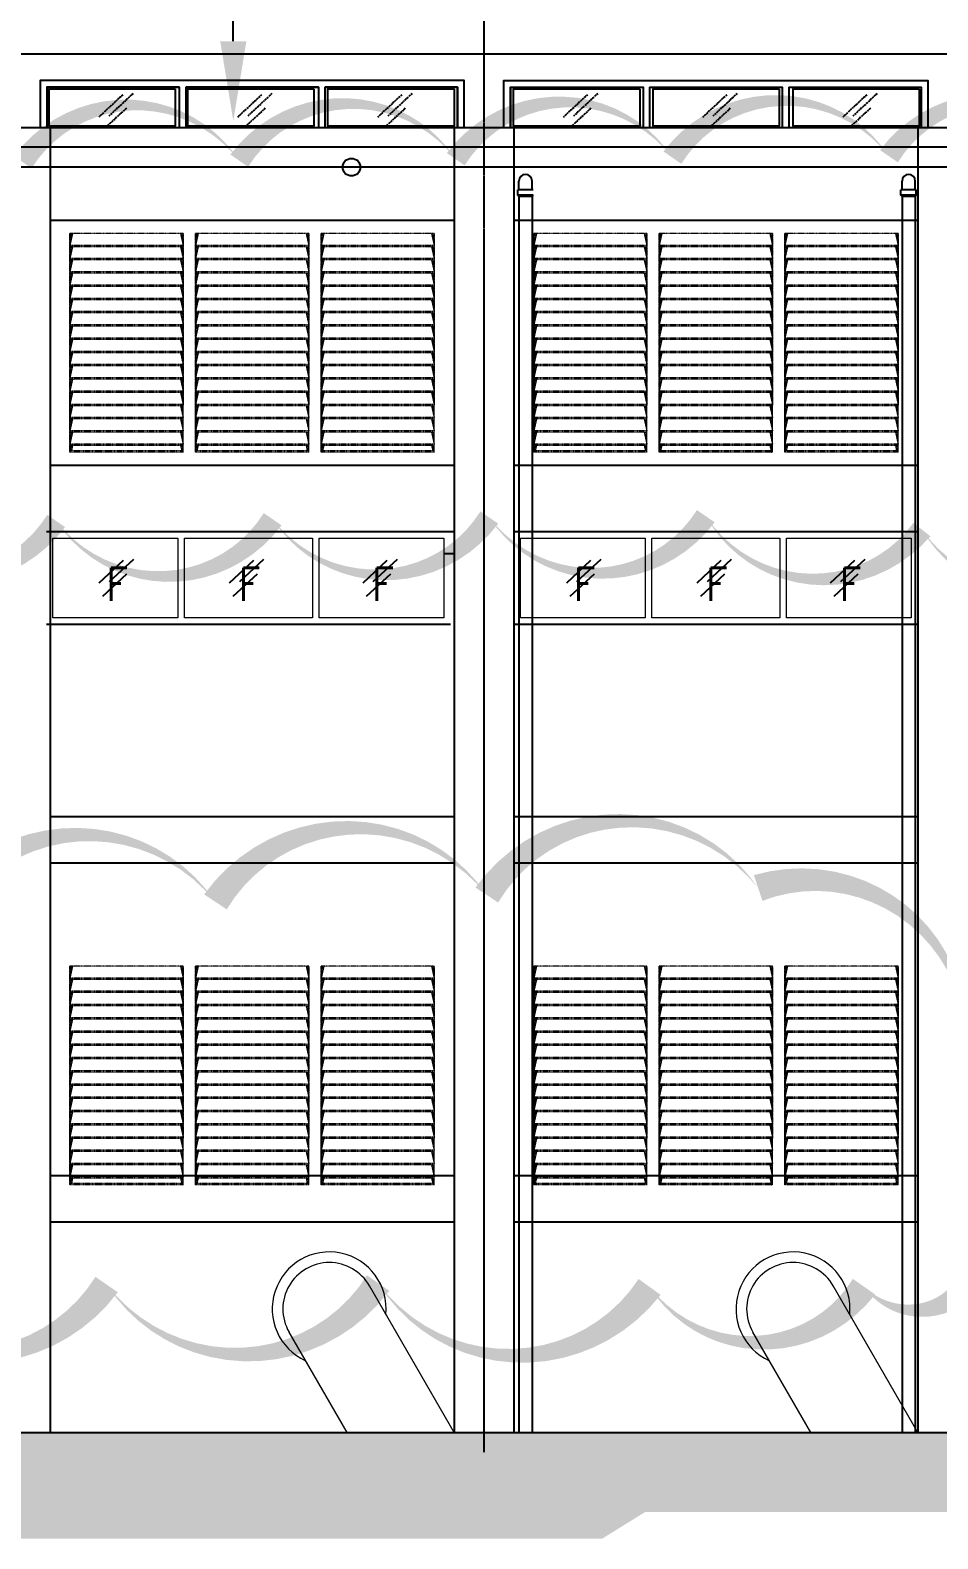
# Model space of a CAD drawing. Header units: inches. Extents: x 102027 to 175311, y -32523 to 10797.
# Drawn here: x 160019 to 166869, y -7197 to 4189 of the extents above; entities that cross this region are included whole.
import ezdxf
from ezdxf import colors
from ezdxf.entities.mleader import LeaderData, LeaderLine
from ezdxf.math import Vec2, Vec3

# ---------------------------------------------------------------- set-up
doc = ezdxf.new("R2010")
doc.units = ezdxf.units.IN
doc.header["$MEASUREMENT"] = 0
for name, pattern in [('CENTER', [2, 1.25, -0.25, 0.25, -0.25]), ('HIDDEN', [0.375, 0.25, -0.125]), ('HIDDEN2', [0.1875, 0.125, -0.0625])]:
    doc.linetypes.add(name, pattern=pattern)
for name, color, linetype in [('1', 1, 'CENTER'), ('M-CLOUD', 2, 'Continuous'), ('M-HVAC-PIPE-NEW', 6, 'HIDDEN2'), ('M-X-BKGD', 8, 'Continuous')]:
    doc.layers.add(name, color=color, linetype=linetype)
doc.layers.add('grid nos', color=253, linetype='Continuous', lineweight=0)
doc.styles.add('RomanS', font='romans.shx', dxfattribs={"width": 0.8})
doc.styles.add('SIMPLEX', font='simplex.shx')

# ---------------------------------------------------------------- blocks, each defined once
blk = doc.blocks.new('VIL LOUVER 1')
at = {"layer": '1', "color": 170, "lineweight": 0}
for p, q in [((109432, 13061), (110287, 13061)), ((109432, 11761), (109432, 13061)), ((109432, 13061), (109432, 11761)), ((110267, 13061), (110287, 13061)), ((110267, 13061), (110287, 13061)), ((110287, 11411), (110287, 13061)), ((110287, 13061), (110287, 11411)), ((110380, 13061), (111235, 13061)), ((110380, 11761), (110380, 13061)), ((110380, 13061), (110380, 11761)), ((111215, 13061), (111235, 13061)), ((111215, 13061), (111235, 13061)), ((111235, 11411), (111235, 13061)), ((111235, 13061), (111235, 11411)), ((111327, 13061), (112182, 13061)), ((111327, 11761), (111327, 13061)), ((111327, 13061), (111327, 11761)), ((112162, 13061), (112182, 13061)), ((112162, 13061), (112182, 13061)), ((112182, 11411), (112182, 13061)), ((112182, 13061), (112182, 11411)), ((109432, 12971), (110287, 12971)), ((109432, 12961), (110287, 12961)), ((109432, 12871), (110287, 12871)), ((110267, 12961), (110287, 12961)), ((110267, 12961), (110287, 12961)), ((110380, 12971), (111235, 12971)), ((110380, 12961), (111235, 12961)), ((110380, 12871), (111235, 12871)), ((111215, 12961), (111235, 12961)), ((111215, 12961), (111235, 12961)), ((111327, 12971), (112182, 12971)), ((111327, 12961), (112182, 12961)), ((111327, 12871), (112182, 12871)), ((112162, 12961), (112182, 12961)), ((112162, 12961), (112182, 12961)), ((109432, 12861), (110287, 12861)), ((109432, 12771), (110287, 12771)), ((109432, 12761), (110287, 12761)), ((110267, 12861), (110287, 12861)), ((110267, 12861), (110287, 12861)), ((110267, 12761), (110287, 12761)), ((110267, 12761), (110287, 12761)), ((110380, 12861), (111235, 12861)), ((110380, 12771), (111235, 12771)), ((110380, 12761), (111235, 12761)), ((111215, 12861), (111235, 12861)), ((111215, 12861), (111235, 12861)), ((111215, 12761), (111235, 12761)), ((111215, 12761), (111235, 12761)), ((111327, 12861), (112182, 12861)), ((111327, 12771), (112182, 12771)), ((111327, 12761), (112182, 12761)), ((112162, 12861), (112182, 12861)), ((112162, 12861), (112182, 12861)), ((112162, 12761), (112182, 12761)), ((112162, 12761), (112182, 12761)), ((109432, 12671), (110287, 12671)), ((109432, 12661), (110287, 12661)), ((110267, 12661), (110287, 12661)), ((110267, 12661), (110287, 12661)), ((110380, 12671), (111235, 12671)), ((110380, 12661), (111235, 12661)), ((111215, 12661), (111235, 12661)), ((111215, 12661), (111235, 12661)), ((111327, 12671), (112182, 12671)), ((111327, 12661), (112182, 12661)), ((112162, 12661), (112182, 12661)), ((112162, 12661), (112182, 12661)), ((109432, 12571), (110287, 12571)), ((109432, 12561), (110287, 12561)), ((110267, 12561), (110287, 12561)), ((110267, 12561), (110287, 12561)), ((110380, 12571), (111235, 12571)), ((110380, 12561), (111235, 12561)), ((111215, 12561), (111235, 12561)), ((111215, 12561), (111235, 12561)), ((111327, 12571), (112182, 12571)), ((111327, 12561), (112182, 12561)), ((112162, 12561), (112182, 12561)), ((112162, 12561), (112182, 12561)), ((109432, 12471), (110287, 12471)), ((109432, 12461), (110287, 12461)), ((110267, 12461), (110287, 12461)), ((110267, 12461), (110287, 12461)), ((110380, 12471), (111235, 12471)), ((110380, 12461), (111235, 12461)), ((111215, 12461), (111235, 12461)), ((111215, 12461), (111235, 12461)), ((111327, 12471), (112182, 12471)), ((111327, 12461), (112182, 12461)), ((112162, 12461), (112182, 12461)), ((112162, 12461), (112182, 12461)), ((109432, 12371), (110287, 12371)), ((109432, 12361), (110287, 12361)), ((110267, 12361), (110287, 12361)), ((110267, 12361), (110287, 12361)), ((110380, 12371), (111235, 12371)), ((110380, 12361), (111235, 12361)), ((111215, 12361), (111235, 12361)), ((111215, 12361), (111235, 12361)), ((111327, 12371), (112182, 12371)), ((111327, 12361), (112182, 12361)), ((112162, 12361), (112182, 12361)), ((112162, 12361), (112182, 12361)), ((109432, 12271), (110287, 12271)), ((109432, 12261), (110287, 12261)), ((110267, 12261), (110287, 12261)), ((110267, 12261), (110287, 12261)), ((110380, 12271), (111235, 12271)), ((110380, 12261), (111235, 12261)), ((111215, 12261), (111235, 12261)), ((111215, 12261), (111235, 12261)), ((111327, 12271), (112182, 12271)), ((111327, 12261), (112182, 12261)), ((112162, 12261), (112182, 12261)), ((112162, 12261), (112182, 12261)), ((109432, 12171), (110287, 12171)), ((109432, 12161), (110287, 12161)), ((109432, 12071), (110287, 12071)), ((110267, 12161), (110287, 12161)), ((110267, 12161), (110287, 12161)), ((110380, 12171), (111235, 12171)), ((110380, 12161), (111235, 12161)), ((110380, 12071), (111235, 12071)), ((111215, 12161), (111235, 12161)), ((111215, 12161), (111235, 12161)), ((111327, 12171), (112182, 12171)), ((111327, 12161), (112182, 12161)), ((111327, 12071), (112182, 12071)), ((112162, 12161), (112182, 12161)), ((112162, 12161), (112182, 12161)), ((109432, 12061), (110287, 12061)), ((109432, 11971), (110287, 11971)), ((109432, 11961), (110287, 11961)), ((110267, 12061), (110287, 12061)), ((110267, 12061), (110287, 12061)), ((110267, 11961), (110287, 11961)), ((110267, 11961), (110287, 11961)), ((110380, 12061), (111235, 12061)), ((110380, 11971), (111235, 11971)), ((110380, 11961), (111235, 11961)), ((111215, 12061), (111235, 12061)), ((111215, 12061), (111235, 12061)), ((111215, 11961), (111235, 11961)), ((111215, 11961), (111235, 11961)), ((111327, 12061), (112182, 12061)), ((111327, 11971), (112182, 11971)), ((111327, 11961), (112182, 11961)), ((112162, 12061), (112182, 12061)), ((112162, 12061), (112182, 12061)), ((112162, 11961), (112182, 11961)), ((112162, 11961), (112182, 11961)), ((109432, 11871), (110287, 11871)), ((109432, 11861), (110287, 11861)), ((110267, 11861), (110287, 11861)), ((110267, 11861), (110287, 11861)), ((110380, 11871), (111235, 11871)), ((110380, 11861), (111235, 11861)), ((111215, 11861), (111235, 11861)), ((111215, 11861), (111235, 11861)), ((111327, 11871), (112182, 11871)), ((111327, 11861), (112182, 11861)), ((112162, 11861), (112182, 11861)), ((112162, 11861), (112182, 11861)), ((109432, 11771), (110287, 11771)), ((109432, 11761), (110287, 11761)), ((110267, 11761), (110287, 11761)), ((110267, 11761), (110287, 11761)), ((110287, 11771), (110287, 11771)), ((110287, 11771), (110287, 11771)), ((110380, 11771), (111235, 11771)), ((110380, 11761), (111235, 11761)), ((111215, 11761), (111235, 11761)), ((111215, 11761), (111235, 11761)), ((111235, 11771), (111235, 11771)), ((111235, 11771), (111235, 11771)), ((111327, 11771), (112182, 11771)), ((111327, 11761), (112182, 11761)), ((112162, 11761), (112182, 11761)), ((112162, 11761), (112182, 11761)), ((112182, 11771), (112182, 11771)), ((112182, 11771), (112182, 11771)), ((109432, 11671), (110287, 11671)), ((109432, 11661), (110287, 11661)), ((110267, 11661), (110287, 11661)), ((110267, 11661), (110287, 11661)), ((110287, 11671), (110287, 11671)), ((110287, 11671), (110287, 11671)), ((110380, 11671), (111235, 11671)), ((110380, 11661), (111235, 11661)), ((111215, 11661), (111235, 11661)), ((111215, 11661), (111235, 11661)), ((111234, 11671), (111235, 11671)), ((111234, 11671), (111235, 11671)), ((111327, 11671), (112182, 11671)), ((111327, 11661), (112182, 11661)), ((112162, 11661), (112182, 11661)), ((112162, 11661), (112182, 11661)), ((112182, 11671), (112182, 11671)), ((112182, 11671), (112182, 11671)), ((109432, 11571), (110287, 11571)), ((109432, 11561), (110287, 11561)), ((110267, 11561), (110287, 11561)), ((110267, 11561), (110287, 11561)), ((110287, 11571), (110287, 11571)), ((110287, 11571), (110287, 11571)), ((110380, 11571), (111235, 11571)), ((110380, 11561), (111235, 11561)), ((111215, 11561), (111235, 11561)), ((111215, 11561), (111235, 11561)), ((111234, 11571), (111235, 11571)), ((111234, 11571), (111235, 11571)), ((111327, 11571), (112182, 11571)), ((111327, 11561), (112182, 11561)), ((112162, 11561), (112182, 11561)), ((112162, 11561), (112182, 11561)), ((112182, 11571), (112182, 11571)), ((112182, 11571), (112182, 11571)), ((109431, 11421), (110287, 11421)), ((109431, 11411), (110287, 11411)), ((109432, 11471), (110287, 11471)), ((109432, 11461), (110287, 11461)), ((110267, 11461), (110287, 11461)), ((110267, 11461), (110287, 11461)), ((110276, 11421), (110287, 11421)), ((110276, 11421), (110286, 11421)), ((110286, 11471), (110287, 11471)), ((110286, 11471), (110287, 11471)), ((110286, 11411), (110287, 11411)), ((110379, 11421), (111235, 11421)), ((110379, 11411), (111235, 11411)), ((110380, 11471), (111235, 11471)), ((110380, 11461), (111235, 11461)), ((111215, 11461), (111235, 11461)), ((111215, 11461), (111235, 11461)), ((111224, 11421), (111235, 11421)), ((111224, 11421), (111234, 11421)), ((111234, 11471), (111235, 11471)), ((111234, 11471), (111235, 11471)), ((111234, 11411), (111235, 11411)), ((111326, 11421), (112182, 11421)), ((111326, 11411), (112182, 11411)), ((111327, 11471), (112182, 11471)), ((111327, 11461), (112182, 11461)), ((112162, 11461), (112182, 11461)), ((112162, 11461), (112182, 11461)), ((112171, 11421), (112182, 11421)), ((112171, 11421), (112181, 11421)), ((112181, 11471), (112182, 11471)), ((112181, 11471), (112182, 11471)), ((112181, 11411), (112182, 11411))]:
    blk.add_line(p, q, dxfattribs=at)
at = {"layer": 'grid nos', "color": 170, "linetype": 'Continuous', "ltscale": 10000}
for p, q in [((109432, 13053), (109441, 13061)), ((109432, 13039), (109452, 13059)), ((109432, 13026), (109448, 13042)), ((109432, 13013), (109444, 13025)), ((109432, 12999), (109440, 13008)), ((109432, 12986), (109437, 12991)), ((110268, 13059), (110269, 13061)), ((110270, 13049), (110282, 13061)), ((110272, 13038), (110287, 13053)), ((110275, 13027), (110287, 13039)), ((110277, 13016), (110287, 13026)), ((110280, 13005), (110287, 13013)), ((110282, 12994), (110287, 13000)), ((110284, 12983), (110287, 12986)), ((110380, 13053), (110388, 13061)), ((110380, 13039), (110399, 13059)), ((110380, 13026), (110395, 13042)), ((110380, 13013), (110392, 13025)), ((110380, 12999), (110388, 13008)), ((110380, 12986), (110384, 12991)), ((111215, 13059), (111217, 13061)), ((111217, 13049), (111230, 13061)), ((111220, 13038), (111235, 13053)), ((111222, 13027), (111235, 13039)), ((111225, 13016), (111235, 13026)), ((111227, 13005), (111235, 13013)), ((111230, 12994), (111235, 13000)), ((111232, 12983), (111235, 12986)), ((111327, 13053), (111336, 13061)), ((111327, 13039), (111347, 13059)), ((111327, 13026), (111343, 13042)), ((111327, 13013), (111339, 13025)), ((111327, 12999), (111335, 13008)), ((111327, 12986), (111332, 12991)), ((112163, 13059), (112164, 13061)), ((112165, 13049), (112177, 13061)), ((112167, 13038), (112182, 13053)), ((112170, 13027), (112182, 13039)), ((112172, 13016), (112182, 13026)), ((112175, 13005), (112182, 13013)), ((112177, 12994), (112182, 13000)), ((112179, 12983), (112182, 12986)), ((109432, 12973), (109433, 12974)), ((109432, 12960), (109434, 12961)), ((109432, 12946), (109447, 12961)), ((109432, 12933), (109450, 12951)), ((109432, 12920), (109446, 12934)), ((109432, 12907), (109442, 12917)), ((109432, 12893), (109439, 12900)), ((109432, 12880), (109435, 12883)), ((110269, 12954), (110275, 12961)), ((110271, 12944), (110287, 12960)), ((110273, 12933), (110287, 12946)), ((110276, 12922), (110287, 12933)), ((110278, 12911), (110287, 12920)), ((110281, 12900), (110287, 12907)), ((110283, 12889), (110287, 12893)), ((110286, 12879), (110287, 12880)), ((110287, 12973), (110287, 12973)), ((110380, 12973), (110380, 12974)), ((110380, 12960), (110381, 12961)), ((110380, 12946), (110394, 12961)), ((110380, 12933), (110397, 12951)), ((110380, 12920), (110394, 12934)), ((110380, 12907), (110390, 12917)), ((110380, 12893), (110386, 12900)), ((110380, 12880), (110382, 12883)), ((111216, 12954), (111223, 12961)), ((111219, 12944), (111235, 12960)), ((111221, 12933), (111235, 12946)), ((111223, 12922), (111235, 12933)), ((111226, 12911), (111235, 12920)), ((111228, 12900), (111235, 12907)), ((111231, 12889), (111235, 12893)), ((111233, 12879), (111235, 12880)), ((111234, 12973), (111235, 12973)), ((111327, 12973), (111328, 12974)), ((111327, 12960), (111329, 12961)), ((111327, 12946), (111342, 12961)), ((111327, 12933), (111345, 12951)), ((111327, 12920), (111341, 12934)), ((111327, 12907), (111337, 12917)), ((111327, 12893), (111334, 12900)), ((111327, 12880), (111330, 12883)), ((112164, 12954), (112170, 12961)), ((112166, 12944), (112182, 12960)), ((112168, 12933), (112182, 12946)), ((112171, 12922), (112182, 12933)), ((112173, 12911), (112182, 12920)), ((112176, 12900), (112182, 12907)), ((112178, 12889), (112182, 12893)), ((112181, 12879), (112182, 12880)), ((112182, 12973), (112182, 12973)), ((109432, 12854), (109440, 12861)), ((109432, 12840), (109452, 12860)), ((109432, 12827), (109448, 12843)), ((109432, 12814), (109444, 12826)), ((109432, 12801), (109441, 12809)), ((109432, 12787), (109437, 12792)), ((109432, 12774), (109433, 12775)), ((109432, 12761), (109432, 12761)), ((109432, 12748), (109446, 12761)), ((110267, 12860), (110268, 12861)), ((110268, 12755), (110274, 12761)), ((110270, 12849), (110281, 12861)), ((110271, 12745), (110287, 12761)), ((110272, 12839), (110287, 12854)), ((110275, 12828), (110287, 12840)), ((110277, 12817), (110287, 12827)), ((110279, 12806), (110287, 12814)), ((110282, 12795), (110287, 12801)), ((110284, 12784), (110287, 12787)), ((110287, 12774), (110287, 12774)), ((110380, 12854), (110387, 12861)), ((110380, 12840), (110400, 12860)), ((110380, 12827), (110396, 12843)), ((110380, 12814), (110392, 12826)), ((110380, 12801), (110388, 12809)), ((110380, 12787), (110384, 12792)), ((110380, 12774), (110381, 12775)), ((110380, 12761), (110380, 12761)), ((110380, 12748), (110393, 12761)), ((111215, 12860), (111216, 12861)), ((111216, 12755), (111222, 12761)), ((111217, 12849), (111229, 12861)), ((111218, 12745), (111235, 12761)), ((111220, 12839), (111235, 12854)), ((111222, 12828), (111235, 12840)), ((111224, 12817), (111235, 12827)), ((111227, 12806), (111235, 12814)), ((111229, 12795), (111235, 12801)), ((111232, 12784), (111235, 12787)), ((111234, 12774), (111235, 12774)), ((111327, 12854), (111335, 12861)), ((111327, 12840), (111347, 12860)), ((111327, 12827), (111343, 12843)), ((111327, 12814), (111339, 12826)), ((111327, 12801), (111336, 12809)), ((111327, 12787), (111332, 12792)), ((111327, 12774), (111328, 12775)), ((111327, 12761), (111327, 12761)), ((111327, 12748), (111341, 12761)), ((112162, 12860), (112163, 12861)), ((112163, 12755), (112169, 12761)), ((112165, 12849), (112176, 12861)), ((112166, 12745), (112182, 12761)), ((112167, 12839), (112182, 12854)), ((112170, 12828), (112182, 12840)), ((112172, 12817), (112182, 12827)), ((112174, 12806), (112182, 12814)), ((112177, 12795), (112182, 12801)), ((112179, 12784), (112182, 12787)), ((112182, 12774), (112182, 12774)), ((109432, 12734), (109450, 12752)), ((109432, 12721), (109446, 12735)), ((109432, 12708), (109443, 12718)), ((109432, 12695), (109439, 12701)), ((109432, 12681), (109435, 12684)), ((109432, 12655), (109438, 12661)), ((109432, 12642), (109452, 12661)), ((109432, 12628), (109449, 12645)), ((110270, 12650), (110280, 12661)), ((110272, 12640), (110287, 12655)), ((110273, 12734), (110287, 12748)), ((110274, 12629), (110287, 12642)), ((110276, 12723), (110287, 12734)), ((110278, 12712), (110287, 12721)), ((110281, 12701), (110287, 12708)), ((110283, 12690), (110287, 12695)), ((110285, 12679), (110287, 12681)), ((110380, 12734), (110398, 12752)), ((110380, 12721), (110394, 12735)), ((110380, 12708), (110390, 12718)), ((110380, 12695), (110386, 12701)), ((110380, 12681), (110383, 12684)), ((110380, 12655), (110386, 12661)), ((110380, 12642), (110399, 12661)), ((110380, 12628), (110396, 12645)), ((111217, 12650), (111228, 12661)), ((111219, 12640), (111235, 12655)), ((111221, 12734), (111235, 12748)), ((111222, 12629), (111235, 12642)), ((111223, 12723), (111235, 12734)), ((111226, 12712), (111235, 12721)), ((111228, 12701), (111235, 12708)), ((111230, 12690), (111235, 12695)), ((111233, 12679), (111235, 12681)), ((111327, 12734), (111345, 12752)), ((111327, 12721), (111341, 12735)), ((111327, 12708), (111338, 12718)), ((111327, 12695), (111334, 12701)), ((111327, 12681), (111330, 12684)), ((111327, 12655), (111333, 12661)), ((111327, 12642), (111347, 12661)), ((111327, 12628), (111344, 12645)), ((112165, 12650), (112175, 12661)), ((112167, 12640), (112182, 12655)), ((112168, 12734), (112182, 12748)), ((112169, 12629), (112182, 12642)), ((112171, 12723), (112182, 12734)), ((112173, 12712), (112182, 12721)), ((112176, 12701), (112182, 12708)), ((112178, 12690), (112182, 12695)), ((112180, 12679), (112182, 12681)), ((109432, 12615), (109445, 12628)), ((109432, 12602), (109441, 12611)), ((109432, 12588), (109437, 12593)), ((109432, 12575), (109433, 12576)), ((109432, 12549), (109445, 12561)), ((109432, 12535), (109451, 12554)), ((109432, 12522), (109447, 12537)), ((110268, 12556), (110273, 12561)), ((110271, 12545), (110286, 12561)), ((110273, 12535), (110287, 12549)), ((110275, 12524), (110287, 12535)), ((110277, 12618), (110287, 12628)), ((110279, 12607), (110287, 12615)), ((110282, 12596), (110287, 12602)), ((110284, 12585), (110287, 12588)), ((110286, 12574), (110287, 12575)), ((110380, 12615), (110392, 12628)), ((110380, 12602), (110388, 12611)), ((110380, 12588), (110385, 12593)), ((110380, 12575), (110381, 12576)), ((110380, 12549), (110392, 12561)), ((110380, 12535), (110398, 12554)), ((110380, 12522), (110394, 12537)), ((111216, 12556), (111221, 12561)), ((111218, 12545), (111234, 12561)), ((111221, 12535), (111235, 12549)), ((111223, 12524), (111235, 12535)), ((111224, 12618), (111235, 12628)), ((111227, 12607), (111235, 12615)), ((111229, 12596), (111235, 12602)), ((111232, 12585), (111235, 12588)), ((111234, 12574), (111235, 12575)), ((111327, 12615), (111340, 12628)), ((111327, 12602), (111336, 12611)), ((111327, 12588), (111332, 12593)), ((111327, 12575), (111328, 12576)), ((111327, 12549), (111340, 12561)), ((111327, 12535), (111346, 12554)), ((111327, 12522), (111342, 12537)), ((112163, 12556), (112168, 12561)), ((112166, 12545), (112181, 12561)), ((112168, 12535), (112182, 12549)), ((112170, 12524), (112182, 12535)), ((112172, 12618), (112182, 12628)), ((112174, 12607), (112182, 12615)), ((112177, 12596), (112182, 12602)), ((112179, 12585), (112182, 12588)), ((112181, 12574), (112182, 12575)), ((109432, 12509), (109443, 12520)), ((109432, 12496), (109439, 12503)), ((109432, 12482), (109435, 12486)), ((109432, 12456), (109437, 12461)), ((109432, 12443), (109451, 12461)), ((109432, 12429), (109449, 12446)), ((109432, 12416), (109445, 12429)), ((109432, 12403), (109441, 12412)), ((110269, 12451), (110279, 12461)), ((110272, 12440), (110287, 12456)), ((110274, 12430), (110287, 12443)), ((110277, 12419), (110287, 12429)), ((110278, 12513), (110287, 12522)), ((110279, 12408), (110287, 12416)), ((110280, 12502), (110287, 12509)), ((110283, 12491), (110287, 12496)), ((110285, 12480), (110287, 12482)), ((110380, 12509), (110391, 12520)), ((110380, 12496), (110387, 12503)), ((110380, 12482), (110383, 12486)), ((110380, 12456), (110385, 12461)), ((110380, 12443), (110398, 12461)), ((110380, 12429), (110396, 12446)), ((110380, 12416), (110393, 12429)), ((110380, 12403), (110389, 12412)), ((111217, 12451), (111227, 12461)), ((111219, 12440), (111235, 12456)), ((111222, 12430), (111235, 12443)), ((111224, 12419), (111235, 12429)), ((111225, 12513), (111235, 12522)), ((111226, 12408), (111235, 12416)), ((111228, 12502), (111235, 12509)), ((111230, 12491), (111235, 12496)), ((111233, 12480), (111235, 12482)), ((111327, 12509), (111338, 12520)), ((111327, 12496), (111334, 12503)), ((111327, 12482), (111330, 12486)), ((111327, 12456), (111332, 12461)), ((111327, 12443), (111346, 12461)), ((111327, 12429), (111344, 12446)), ((111327, 12416), (111340, 12429)), ((111327, 12403), (111336, 12412)), ((112164, 12451), (112174, 12461)), ((112167, 12440), (112182, 12456)), ((112169, 12430), (112182, 12443)), ((112172, 12419), (112182, 12429)), ((112173, 12513), (112182, 12522)), ((112174, 12408), (112182, 12416)), ((112175, 12502), (112182, 12509)), ((112178, 12491), (112182, 12496)), ((112180, 12480), (112182, 12482)), ((109432, 12390), (109437, 12395)), ((109432, 12376), (109434, 12378)), ((109432, 12350), (109443, 12361)), ((109432, 12337), (109451, 12355)), ((109432, 12323), (109447, 12338)), ((109432, 12310), (109443, 12321)), ((109432, 12297), (109440, 12304)), ((110268, 12357), (110272, 12361)), ((110270, 12346), (110285, 12361)), ((110273, 12336), (110287, 12350)), ((110275, 12325), (110287, 12337)), ((110278, 12314), (110287, 12323)), ((110280, 12303), (110287, 12310)), ((110281, 12397), (110287, 12403)), ((110284, 12386), (110287, 12390)), ((110286, 12375), (110287, 12376)), ((110380, 12390), (110385, 12395)), ((110380, 12376), (110381, 12378)), ((110380, 12350), (110391, 12361)), ((110380, 12337), (110398, 12355)), ((110380, 12323), (110395, 12338)), ((110380, 12310), (110391, 12321)), ((110380, 12297), (110387, 12304)), ((111216, 12357), (111219, 12361)), ((111218, 12346), (111233, 12361)), ((111220, 12336), (111235, 12350)), ((111223, 12325), (111235, 12337)), ((111225, 12314), (111235, 12323)), ((111228, 12303), (111235, 12310)), ((111229, 12397), (111235, 12403)), ((111231, 12386), (111235, 12390)), ((111234, 12375), (111235, 12376)), ((111327, 12390), (111332, 12395)), ((111327, 12376), (111329, 12378)), ((111327, 12350), (111338, 12361)), ((111327, 12337), (111346, 12355)), ((111327, 12323), (111342, 12338)), ((111327, 12310), (111338, 12321)), ((111327, 12297), (111335, 12304)), ((112163, 12357), (112167, 12361)), ((112165, 12346), (112180, 12361)), ((112168, 12336), (112182, 12350)), ((112170, 12325), (112182, 12337)), ((112173, 12314), (112182, 12323)), ((112175, 12303), (112182, 12310)), ((112176, 12397), (112182, 12403)), ((112179, 12386), (112182, 12390)), ((112181, 12375), (112182, 12376)), ((109432, 12284), (109436, 12287)), ((109432, 12257), (109436, 12261)), ((109432, 12244), (109449, 12261)), ((109432, 12231), (109449, 12247)), ((109432, 12217), (109445, 12230)), ((109432, 12204), (109442, 12213)), ((109432, 12191), (109438, 12196)), ((110269, 12252), (110278, 12261)), ((110272, 12241), (110287, 12257)), ((110274, 12231), (110287, 12244)), ((110276, 12220), (110287, 12231)), ((110279, 12209), (110287, 12217)), ((110281, 12198), (110287, 12204)), ((110283, 12292), (110287, 12297)), ((110284, 12187), (110287, 12191)), ((110285, 12281), (110287, 12284)), ((110380, 12284), (110383, 12287)), ((110380, 12257), (110384, 12261)), ((110380, 12244), (110397, 12261)), ((110380, 12231), (110397, 12247)), ((110380, 12217), (110393, 12230)), ((110380, 12204), (110389, 12213)), ((110380, 12191), (110385, 12196)), ((111217, 12252), (111225, 12261)), ((111219, 12241), (111235, 12257)), ((111221, 12231), (111235, 12244)), ((111224, 12220), (111235, 12231)), ((111226, 12209), (111235, 12217)), ((111229, 12198), (111235, 12204)), ((111230, 12292), (111235, 12297)), ((111231, 12187), (111235, 12191)), ((111232, 12281), (111235, 12284)), ((111327, 12284), (111331, 12287)), ((111327, 12257), (111331, 12261)), ((111327, 12244), (111344, 12261)), ((111327, 12231), (111344, 12247)), ((111327, 12217), (111340, 12230)), ((111327, 12204), (111337, 12213)), ((111327, 12191), (111333, 12196)), ((112164, 12252), (112173, 12261)), ((112167, 12241), (112182, 12257)), ((112169, 12231), (112182, 12244)), ((112171, 12220), (112182, 12231)), ((112174, 12209), (112182, 12217)), ((112176, 12198), (112182, 12204)), ((112178, 12292), (112182, 12297)), ((112179, 12187), (112182, 12191)), ((112180, 12281), (112182, 12284)), ((109432, 12177), (109434, 12179)), ((109432, 12151), (109442, 12161)), ((109432, 12138), (109451, 12157)), ((109432, 12124), (109447, 12140)), ((109432, 12111), (109444, 12123)), ((109432, 12098), (109440, 12106)), ((109432, 12085), (109436, 12089)), ((109432, 12071), (109432, 12072)), ((110268, 12158), (110271, 12161)), ((110270, 12147), (110284, 12161)), ((110273, 12136), (110287, 12151)), ((110275, 12126), (110287, 12138)), ((110277, 12115), (110287, 12124)), ((110280, 12104), (110287, 12111)), ((110282, 12093), (110287, 12098)), ((110285, 12082), (110287, 12085)), ((110286, 12176), (110287, 12177)), ((110287, 12071), (110287, 12071)), ((110380, 12177), (110382, 12179)), ((110380, 12151), (110390, 12161)), ((110380, 12138), (110399, 12157)), ((110380, 12124), (110395, 12140)), ((110380, 12111), (110391, 12123)), ((110380, 12098), (110387, 12106)), ((110380, 12085), (110384, 12089)), ((110380, 12071), (110380, 12072)), ((111215, 12158), (111218, 12161)), ((111218, 12147), (111232, 12161)), ((111220, 12136), (111235, 12151)), ((111223, 12126), (111235, 12138)), ((111225, 12115), (111235, 12124)), ((111227, 12104), (111235, 12111)), ((111230, 12093), (111235, 12098)), ((111232, 12082), (111235, 12085)), ((111234, 12176), (111235, 12177)), ((111235, 12071), (111235, 12071)), ((111327, 12177), (111329, 12179)), ((111327, 12151), (111337, 12161)), ((111327, 12138), (111346, 12157)), ((111327, 12124), (111342, 12140)), ((111327, 12111), (111339, 12123)), ((111327, 12098), (111335, 12106)), ((111327, 12085), (111331, 12089)), ((111327, 12071), (111327, 12072)), ((112163, 12158), (112166, 12161)), ((112165, 12147), (112179, 12161)), ((112168, 12136), (112182, 12151)), ((112170, 12126), (112182, 12138)), ((112172, 12115), (112182, 12124)), ((112175, 12104), (112182, 12111)), ((112177, 12093), (112182, 12098)), ((112180, 12082), (112182, 12085)), ((112181, 12176), (112182, 12177)), ((112182, 12071), (112182, 12071)), ((109432, 12058), (109435, 12061)), ((109432, 12045), (109448, 12061)), ((109432, 12032), (109450, 12049)), ((109432, 12018), (109446, 12032)), ((109432, 12005), (109442, 12015)), ((109432, 11992), (109438, 11998)), ((109432, 11979), (109434, 11981)), ((109432, 11952), (109441, 11961)), ((109432, 11939), (109452, 11958)), ((110268, 11959), (110270, 11961)), ((110269, 12053), (110277, 12061)), ((110270, 11948), (110283, 11961)), ((110271, 12042), (110287, 12058)), ((110274, 12031), (110287, 12045)), ((110276, 12021), (110287, 12032)), ((110279, 12010), (110287, 12018)), ((110281, 11999), (110287, 12005)), ((110283, 11988), (110287, 11992)), ((110286, 11977), (110287, 11979)), ((110380, 12058), (110383, 12061)), ((110380, 12045), (110396, 12061)), ((110380, 12032), (110397, 12049)), ((110380, 12018), (110393, 12032)), ((110380, 12005), (110389, 12015)), ((110380, 11992), (110386, 11998)), ((110380, 11979), (110382, 11981)), ((110380, 11952), (110389, 11961)), ((110380, 11939), (110399, 11958)), ((111215, 11959), (111217, 11961)), ((111216, 12053), (111224, 12061)), ((111218, 11948), (111230, 11961)), ((111219, 12042), (111235, 12058)), ((111221, 12031), (111235, 12045)), ((111224, 12021), (111235, 12032)), ((111226, 12010), (111235, 12018)), ((111228, 11999), (111235, 12005)), ((111231, 11988), (111235, 11992)), ((111233, 11977), (111235, 11979)), ((111327, 12058), (111330, 12061)), ((111327, 12045), (111343, 12061)), ((111327, 12032), (111345, 12049)), ((111327, 12018), (111341, 12032)), ((111327, 12005), (111337, 12015)), ((111327, 11992), (111333, 11998)), ((111327, 11979), (111329, 11981)), ((111327, 11952), (111336, 11961)), ((111327, 11939), (111347, 11958)), ((112163, 11959), (112165, 11961)), ((112164, 12053), (112172, 12061)), ((112165, 11948), (112178, 11961)), ((112166, 12042), (112182, 12058)), ((112169, 12031), (112182, 12045)), ((112171, 12021), (112182, 12032)), ((112174, 12010), (112182, 12018)), ((112176, 11999), (112182, 12005)), ((112178, 11988), (112182, 11992)), ((112181, 11977), (112182, 11979)), ((109432, 11926), (109448, 11941)), ((109432, 11912), (109444, 11924)), ((109432, 11899), (109440, 11907)), ((109432, 11886), (109436, 11890)), ((109432, 11873), (109433, 11873)), ((109432, 11859), (109434, 11861)), ((109432, 11846), (109447, 11861)), ((109432, 11833), (109450, 11850)), ((110269, 11854), (110276, 11861)), ((110271, 11843), (110287, 11859)), ((110272, 11937), (110287, 11952)), ((110274, 11832), (110287, 11846)), ((110275, 11927), (110287, 11939)), ((110277, 11916), (110287, 11926)), ((110280, 11905), (110287, 11912)), ((110282, 11894), (110287, 11899)), ((110285, 11883), (110287, 11886)), ((110287, 11872), (110287, 11873)), ((110380, 11926), (110395, 11941)), ((110380, 11912), (110391, 11924)), ((110380, 11899), (110388, 11907)), ((110380, 11886), (110384, 11890)), ((110380, 11873), (110380, 11873)), ((110380, 11859), (110381, 11861)), ((110380, 11846), (110395, 11861)), ((110380, 11833), (110397, 11850)), ((111216, 11854), (111223, 11861)), ((111219, 11843), (111235, 11859)), ((111220, 11937), (111235, 11952)), ((111221, 11832), (111235, 11846)), ((111222, 11927), (111235, 11939)), ((111225, 11916), (111235, 11926)), ((111227, 11905), (111235, 11912)), ((111230, 11894), (111235, 11899)), ((111232, 11883), (111235, 11886)), ((111234, 11872), (111235, 11873)), ((111327, 11926), (111343, 11941)), ((111327, 11912), (111339, 11924)), ((111327, 11899), (111335, 11907)), ((111327, 11886), (111331, 11890)), ((111327, 11873), (111328, 11873)), ((111327, 11859), (111329, 11861)), ((111327, 11846), (111342, 11861)), ((111327, 11833), (111345, 11850)), ((112164, 11854), (112171, 11861)), ((112166, 11843), (112182, 11859)), ((112167, 11937), (112182, 11952)), ((112169, 11832), (112182, 11846)), ((112170, 11927), (112182, 11939)), ((112172, 11916), (112182, 11926)), ((112175, 11905), (112182, 11912)), ((112177, 11894), (112182, 11899)), ((112180, 11883), (112182, 11886)), ((112182, 11872), (112182, 11873)), ((109432, 11820), (109446, 11833)), ((109432, 11806), (109442, 11816)), ((109432, 11793), (109438, 11799)), ((109432, 11780), (109435, 11782)), ((109432, 11760), (109434, 11761)), ((109432, 11746), (109447, 11761)), ((109432, 11733), (109450, 11751)), ((109432, 11720), (109446, 11734)), ((110269, 11754), (110275, 11761)), ((110271, 11744), (110287, 11760)), ((110273, 11733), (110287, 11746)), ((110276, 11822), (110287, 11833)), ((110276, 11722), (110287, 11733)), ((110278, 11811), (110287, 11820)), ((110281, 11800), (110287, 11806)), ((110283, 11789), (110287, 11793)), ((110286, 11778), (110287, 11780)), ((110380, 11820), (110394, 11833)), ((110380, 11806), (110390, 11816)), ((110380, 11793), (110386, 11799)), ((110380, 11780), (110382, 11782)), ((110380, 11760), (110381, 11761)), ((110380, 11746), (110394, 11761)), ((110380, 11733), (110397, 11751)), ((110380, 11720), (110394, 11734)), ((111216, 11754), (111223, 11761)), ((111219, 11744), (111235, 11760)), ((111221, 11733), (111235, 11746)), ((111223, 11822), (111235, 11833)), ((111223, 11722), (111235, 11733)), ((111226, 11811), (111235, 11820)), ((111228, 11800), (111235, 11806)), ((111231, 11789), (111235, 11793)), ((111233, 11778), (111235, 11780)), ((111327, 11820), (111341, 11833)), ((111327, 11806), (111337, 11816)), ((111327, 11793), (111333, 11799)), ((111327, 11780), (111330, 11782)), ((111327, 11760), (111329, 11761)), ((111327, 11746), (111342, 11761)), ((111327, 11733), (111345, 11751)), ((111327, 11720), (111341, 11734)), ((112164, 11754), (112170, 11761)), ((112166, 11744), (112182, 11760)), ((112168, 11733), (112182, 11746)), ((112171, 11822), (112182, 11833)), ((112171, 11722), (112182, 11733)), ((112173, 11811), (112182, 11820)), ((112176, 11800), (112182, 11806)), ((112178, 11789), (112182, 11793)), ((112181, 11778), (112182, 11780)), ((109432, 11707), (109442, 11717)), ((109432, 11693), (109439, 11700)), ((109432, 11680), (109435, 11683)), ((109432, 11654), (109440, 11661)), ((109432, 11640), (109452, 11660)), ((109432, 11627), (109448, 11643)), ((109432, 11614), (109444, 11626)), ((110267, 11660), (110268, 11661)), ((110270, 11649), (110281, 11661)), ((110272, 11639), (110287, 11654)), ((110275, 11628), (110287, 11640)), ((110277, 11617), (110287, 11627)), ((110278, 11711), (110287, 11720)), ((110281, 11700), (110287, 11707)), ((110283, 11689), (110287, 11693)), ((110286, 11679), (110287, 11680)), ((110380, 11707), (110390, 11717)), ((110380, 11693), (110386, 11700)), ((110380, 11680), (110382, 11683)), ((110380, 11654), (110387, 11661)), ((110380, 11640), (110400, 11660)), ((110380, 11627), (110396, 11643)), ((110380, 11614), (110392, 11626)), ((111215, 11660), (111216, 11661)), ((111217, 11649), (111229, 11661)), ((111220, 11639), (111235, 11654)), ((111222, 11628), (111235, 11640)), ((111224, 11617), (111235, 11627)), ((111226, 11711), (111235, 11720)), ((111228, 11700), (111235, 11707)), ((111231, 11689), (111235, 11693)), ((111233, 11679), (111235, 11680)), ((111327, 11707), (111337, 11717)), ((111327, 11693), (111334, 11700)), ((111327, 11680), (111330, 11683)), ((111327, 11654), (111335, 11661)), ((111327, 11640), (111347, 11660)), ((111327, 11627), (111343, 11643)), ((111327, 11614), (111339, 11626)), ((112162, 11660), (112163, 11661)), ((112165, 11649), (112176, 11661)), ((112167, 11639), (112182, 11654)), ((112170, 11628), (112182, 11640)), ((112172, 11617), (112182, 11627)), ((112173, 11711), (112182, 11720)), ((112176, 11700), (112182, 11707)), ((112178, 11689), (112182, 11693)), ((112181, 11679), (112182, 11680)), ((109432, 11601), (109441, 11609)), ((109432, 11587), (109437, 11592)), ((109432, 11574), (109433, 11575)), ((109432, 11561), (109432, 11561)), ((109432, 11548), (109446, 11561)), ((109432, 11534), (109450, 11552)), ((109432, 11521), (109446, 11535)), ((109432, 11508), (109443, 11518)), ((109432, 11495), (109439, 11501)), ((110268, 11555), (110274, 11561)), ((110271, 11545), (110287, 11561)), ((110273, 11534), (110287, 11548)), ((110276, 11523), (110287, 11534)), ((110278, 11512), (110287, 11521)), ((110279, 11606), (110287, 11614)), ((110281, 11501), (110287, 11508)), ((110282, 11595), (110287, 11601)), ((110284, 11584), (110287, 11587)), ((110287, 11574), (110287, 11574)), ((110380, 11601), (110388, 11609)), ((110380, 11587), (110384, 11592)), ((110380, 11574), (110381, 11575)), ((110380, 11561), (110380, 11561)), ((110380, 11548), (110393, 11561)), ((110380, 11534), (110398, 11552)), ((110380, 11521), (110394, 11535)), ((110380, 11508), (110390, 11518)), ((110380, 11495), (110386, 11501)), ((111216, 11555), (111222, 11561)), ((111218, 11545), (111235, 11561)), ((111221, 11534), (111235, 11548)), ((111223, 11523), (111235, 11534)), ((111226, 11512), (111235, 11521)), ((111227, 11606), (111235, 11614)), ((111228, 11501), (111235, 11508)), ((111229, 11595), (111235, 11601)), ((111232, 11584), (111235, 11587)), ((111234, 11574), (111235, 11574)), ((111327, 11601), (111336, 11609)), ((111327, 11587), (111332, 11592)), ((111327, 11574), (111328, 11575)), ((111327, 11561), (111327, 11561)), ((111327, 11548), (111341, 11561)), ((111327, 11534), (111345, 11552)), ((111327, 11521), (111341, 11535)), ((111327, 11508), (111338, 11518)), ((111327, 11495), (111334, 11501)), ((112163, 11555), (112169, 11561)), ((112166, 11545), (112182, 11561)), ((112168, 11534), (112182, 11548)), ((112171, 11523), (112182, 11534)), ((112173, 11512), (112182, 11521)), ((112174, 11606), (112182, 11614)), ((112176, 11501), (112182, 11508)), ((112177, 11595), (112182, 11601)), ((112179, 11584), (112182, 11587)), ((112182, 11574), (112182, 11574)), ((109432, 11481), (109435, 11484)), ((109432, 11455), (109438, 11461)), ((109432, 11442), (109452, 11461)), ((109432, 11428), (109449, 11445)), ((109438, 11421), (109445, 11428)), ((110270, 11450), (110280, 11461)), ((110272, 11440), (110287, 11455)), ((110274, 11429), (110287, 11442)), ((110280, 11421), (110287, 11428)), ((110283, 11490), (110287, 11495)), ((110285, 11479), (110287, 11481)), ((110380, 11481), (110383, 11484)), ((110380, 11455), (110386, 11461)), ((110380, 11442), (110399, 11461)), ((110380, 11428), (110396, 11445)), ((110386, 11421), (110392, 11428)), ((111217, 11450), (111228, 11461)), ((111219, 11440), (111235, 11455)), ((111222, 11429), (111235, 11442)), ((111227, 11421), (111235, 11428)), ((111230, 11490), (111235, 11495)), ((111233, 11479), (111235, 11481)), ((111327, 11481), (111330, 11484)), ((111327, 11455), (111333, 11461)), ((111327, 11442), (111347, 11461)), ((111327, 11428), (111344, 11445)), ((111333, 11421), (111340, 11428)), ((112165, 11450), (112175, 11461)), ((112167, 11440), (112182, 11455)), ((112169, 11429), (112182, 11442)), ((112175, 11421), (112182, 11428)), ((112178, 11490), (112182, 11495)), ((112180, 11479), (112182, 11481))]:
    blk.add_line(p, q, dxfattribs=at)
at = {"layer": 'grid nos', "color": 170, "linetype": 'HIDDEN', "ltscale": 10000}
for p, q in [((109452, 13061), (109432, 12971)), ((110267, 13061), (110287, 12971)), ((110400, 13061), (110380, 12971)), ((111215, 13061), (111235, 12971)), ((111347, 13061), (111327, 12971)), ((112162, 13061), (112182, 12971)), ((109452, 12961), (109432, 12871)), ((110267, 12961), (110287, 12871)), ((110400, 12961), (110380, 12871)), ((111215, 12961), (111235, 12871)), ((111347, 12961), (111327, 12871)), ((112162, 12961), (112182, 12871)), ((109452, 12861), (109432, 12771)), ((109452, 12761), (109432, 12671)), ((110267, 12861), (110287, 12771)), ((110267, 12761), (110287, 12671)), ((110400, 12861), (110380, 12771)), ((110400, 12761), (110380, 12671)), ((111215, 12861), (111235, 12771)), ((111215, 12761), (111235, 12671)), ((111347, 12861), (111327, 12771)), ((111347, 12761), (111327, 12671)), ((112162, 12861), (112182, 12771)), ((112162, 12761), (112182, 12671)), ((109452, 12661), (109432, 12571)), ((110267, 12661), (110287, 12571)), ((110400, 12661), (110380, 12571)), ((111215, 12661), (111235, 12571)), ((111347, 12661), (111327, 12571)), ((112162, 12661), (112182, 12571)), ((109452, 12561), (109432, 12471)), ((110267, 12561), (110287, 12471)), ((110400, 12561), (110380, 12471)), ((111215, 12561), (111235, 12471)), ((111347, 12561), (111327, 12471)), ((112162, 12561), (112182, 12471)), ((109452, 12461), (109432, 12371)), ((110267, 12461), (110287, 12371)), ((110400, 12461), (110380, 12371)), ((111215, 12461), (111235, 12371)), ((111347, 12461), (111327, 12371)), ((112162, 12461), (112182, 12371)), ((109452, 12361), (109432, 12271)), ((110267, 12361), (110287, 12271)), ((110400, 12361), (110380, 12271)), ((111215, 12361), (111235, 12271)), ((111347, 12361), (111327, 12271)), ((112162, 12361), (112182, 12271)), ((109452, 12261), (109432, 12171)), ((110267, 12261), (110287, 12171)), ((110400, 12261), (110380, 12171)), ((111215, 12261), (111235, 12171)), ((111347, 12261), (111327, 12171)), ((112162, 12261), (112182, 12171)), ((109452, 12161), (109432, 12071)), ((110267, 12161), (110287, 12071)), ((110400, 12161), (110380, 12071)), ((111215, 12161), (111235, 12071)), ((111347, 12161), (111327, 12071)), ((112162, 12161), (112182, 12071)), ((109452, 12061), (109432, 11971)), ((109452, 11961), (109432, 11871)), ((110267, 12061), (110287, 11971)), ((110267, 11961), (110287, 11871)), ((110400, 12061), (110380, 11971)), ((110400, 11961), (110380, 11871)), ((111215, 12061), (111235, 11971)), ((111215, 11961), (111235, 11871)), ((111347, 12061), (111327, 11971)), ((111347, 11961), (111327, 11871)), ((112162, 12061), (112182, 11971)), ((112162, 11961), (112182, 11871)), ((109432, 11771), (109432, 11861)), ((109432, 11861), (109452, 11861)), ((109452, 11861), (109432, 11771)), ((109432, 11411), (109432, 11861)), ((110287, 11861), (110267, 11861)), ((110267, 11861), (110287, 11771)), ((110286, 11411), (110287, 11861)), ((110287, 11771), (110287, 11861)), ((110380, 11771), (110380, 11861)), ((110380, 11861), (110400, 11861)), ((110400, 11861), (110380, 11771)), ((110380, 11411), (110380, 11861)), ((111235, 11861), (111215, 11861)), ((111215, 11861), (111235, 11771)), ((111234, 11411), (111235, 11861)), ((111235, 11771), (111235, 11861)), ((111327, 11771), (111327, 11861)), ((111327, 11861), (111347, 11861)), ((111347, 11861), (111327, 11771)), ((111327, 11411), (111327, 11861)), ((112182, 11861), (112162, 11861)), ((112162, 11861), (112182, 11771)), ((112181, 11411), (112182, 11861)), ((112182, 11771), (112182, 11861)), ((109452, 11761), (109432, 11671)), ((110267, 11761), (110287, 11671)), ((110400, 11761), (110380, 11671)), ((111215, 11761), (111235, 11671)), ((111347, 11761), (111327, 11671)), ((112162, 11761), (112182, 11671)), ((109452, 11661), (109432, 11571)), ((110267, 11661), (110287, 11571)), ((110400, 11661), (110380, 11571)), ((111215, 11661), (111235, 11571)), ((111347, 11661), (111327, 11571)), ((112162, 11661), (112182, 11571)), ((109452, 11561), (109432, 11471)), ((110267, 11561), (110287, 11471)), ((110400, 11561), (110380, 11471)), ((111215, 11561), (111235, 11471)), ((111347, 11561), (111327, 11471)), ((112162, 11561), (112182, 11471)), ((109441, 11411), (109441, 11411)), ((109452, 11461), (109443, 11421)), ((110267, 11461), (110276, 11421)), ((110389, 11411), (110388, 11411)), ((110400, 11461), (110391, 11421)), ((111215, 11461), (111224, 11421)), ((111336, 11411), (111336, 11411)), ((111347, 11461), (111338, 11421)), ((112162, 11461), (112171, 11421))]:
    blk.add_line(p, q, dxfattribs=at)

msp = doc.modelspace()

# ---------------------------------------------------------------- hatches: boundary and pattern name
at = {"layer": 'M-X-BKGD'}
h = msp.add_hatch(dxfattribs=at)
h.set_pattern_fill('EARTH', color=8, scale=1000, angle=45, style=0)
h.set_pattern_definition([(45, (89563.13, -19813.48), (3e-14, 353.5534), [250, -250]), (45, (89496.83, -19747.19), (3e-14, 353.5534), [250, -250]), (45, (89430.54, -19680.9), (3e-14, 353.5534), [250, -250]), (135, (89430.54, -19636.7), (-353.5534, 3e-14), [250, -250]), (135, (89496.83, -19570.4), (-353.5534, 3e-14), [250, -250]), (135, (89563.13, -19504.12), (-353.5534, 3e-14), [250, -250])])
h.paths.add_polyline_path([(151835, -6395), (167859, -6395), (167859, -6995), (164660, -6995), (164334, -7197), (156603, -7197), (156603, -6922), (152781, -6922), (152596, -7173), (151835, -7173)])

# ---------------------------------------------------------------- linework, layer by layer
at = {"layer": 'M-CLOUD'}
msp.add_lwpolyline([(158580, 473, 0, 163, 0.520567), (160215, 485, 0, 163, 0.520567), (161849, 498, 0, 163, 0.520567), (163484, 511, 0, 163, 0.520567), (165118, 521, 0, 163, 0.520567), (166749, 420, 0, 163, 0.520567), (168381, 350, 0, 163, 0.520567), (170015, 394, 0, 163, 0.520567), (171553, 740, 0, 163, 0.520567), (172287, 2016, 0, 163, 0.520567), (171365, 3076, 0, 163, 0.520567), (169769, 3255, 0, 163, 0.520567), (168135, 3249, 0, 163, 0.520567), (166500, 3238, 0, 163, 0.520567), (164866, 3227, 0, 163, 0.520567), (163231, 3215, 0, 163, 0.520567), (161597, 3204, 0, 163, 0.520567), (159963, 3193, 0, 163, 0.520567), (158328, 3181, 0, 163, 0.520567)], format="xyseb", dxfattribs=at)
msp.add_lwpolyline([(152072, -2628, 0, 205, 0.520567), (152552, -4583, 0, 205, 0.520567), (154450, -5325, 0, 205, 0.520567), (156499, -5309, 0, 205, 0.520567), (158548, -5294, 0, 205, 0.520567), (160596, -5278, 0, 205, 0.520567), (162645, -5267, 0, 205, 0.520567), (164694, -5296, 0, 205, 0.520567), (166312, -5294, 0, 205, 0.520567), (167139, -5217, 0, 205, 0.520567), (167081, -3443, 0, 205, 0.520567), (165513, -2285, 0, 205, 0.520567), (163465, -2338, 0, 205, 0.520567), (161417, -2390, 0, 205, 0.520567), (159369, -2442, 0, 205, 0.520567), (157321, -2494, 0, 205, 0.520567), (155273, -2547, 0, 205, 0.520567), (153225, -2599, 0, 205, 0.520567)], format="xyseb", close=True, dxfattribs=at)
at = {"layer": 'M-X-BKGD', "color": 8, "linetype": 'CENTER', "ltscale": 10}
for p, q in [((163444, -6544), (163444, 9597)), ((160718, 3702), (160536, 3532)), ((160796, 3711), (160613, 3541)), ((161766, 3702), (161584, 3532)), ((161844, 3711), (161661, 3541)), ((162823, 3702), (162641, 3532)), ((162901, 3711), (162719, 3541)), ((164224, 3702), (164042, 3532)), ((164302, 3711), (164120, 3541)), ((165276, 3702), (165094, 3532)), ((165354, 3711), (165172, 3541)), ((166333, 3702), (166151, 3532)), ((166411, 3711), (166228, 3541)), ((160745, 3600), (160600, 3466)), ((161793, 3600), (161648, 3466)), ((162850, 3600), (162706, 3466)), ((164251, 3600), (164107, 3466)), ((165303, 3600), (165159, 3466)), ((166360, 3600), (166215, 3466))]:
    msp.add_line(p, q, dxfattribs=at)
at = {"layer": 'M-X-BKGD', "color": 8}
for p, q in [((170444, 4009), (156444, 4009)), ((160144, 3759), (160144, 3455)), ((161144, 3759), (161144, 3455)), ((161194, 3759), (161194, 3455)), ((161194, 3759), (161194, 3455)), ((162194, 3759), (162194, 3455)), ((162244, 3759), (162244, 3455)), ((162244, 3759), (162244, 3455)), ((163644, 3759), (163644, 3455)), ((164644, 3759), (164644, 3455)), ((164694, 3759), (164694, 3455)), ((164694, 3759), (164694, 3455)), ((165694, 3759), (165694, 3455)), ((165744, 3759), (165744, 3455)), ((165744, 3759), (165744, 3455)), ((152719, 3455), (172169, 3455)), ((160169, 3455), (160169, -6395)), ((163219, 3455), (163219, -6395)), ((163669, 3455), (163669, -6395)), ((166719, 3455), (166719, -6395)), ((163815, 2984), (163700, 2984)), ((163700, 2945), (163700, 2984)), ((163707, 2984), (163707, 3050)), ((163807, 2984), (163807, 3050)), ((166706, 2984), (166591, 2984)), ((166591, 2945), (166591, 2984)), ((166599, 2984), (166599, 3050)), ((166699, 2984), (166699, 3050)), ((166706, 2945), (166706, 2984)), ((163815, 2945), (163700, 2945)), ((163707, 2935), (163700, 2945)), ((163707, 2935), (163707, -6395)), ((163807, 2935), (163707, 2935)), ((163807, 2935), (163815, 2945)), ((163807, 2935), (163807, -6395)), ((166706, 2945), (166591, 2945)), ((166599, 2935), (166591, 2945)), ((166599, 2935), (166599, -6395)), ((166699, 2935), (166599, 2935)), ((166699, 2935), (166706, 2945)), ((166699, 2935), (166699, -6395)), ((160169, 2755), (163219, 2755)), ((163669, 2755), (166719, 2755)), ((160169, 905), (163219, 905)), ((163669, 905), (166719, 905)), ((160141, 405), (163191, 405)), ((160169, 405), (163219, 405)), ((163669, 405), (166719, 405)), ((163669, 405), (166719, 405)), ((163669, 405), (166719, 405)), ((163144, 239), (163219, 239)), ((160720, 186), (160538, 16)), ((160798, 195), (160615, 25)), ((161704, 186), (161521, 16)), ((161781, 195), (161599, 25)), ((162711, 186), (162529, 16)), ((162789, 195), (162606, 25)), ((164248, 186), (164066, 16)), ((164326, 195), (164143, 25)), ((165232, 186), (165050, 16)), ((165310, 195), (165127, 25)), ((166239, 186), (166057, 16)), ((166317, 195), (166134, 25)), ((160747, 84), (160565, -86)), ((161731, 84), (161548, -86)), ((162738, 84), (162555, -86)), ((164275, 84), (164093, -86)), ((165259, 84), (165077, -86)), ((166266, 84), (166084, -86)), ((160141, -295), (163191, -295)), ((163669, -295), (166719, -295)), ((150079, -6395), (171995, -6395))]:
    msp.add_line(p, q, dxfattribs=at)
at = {"layer": 'M-X-BKGD', "color": 8, "linetype": 'HIDDEN', "ltscale": 5}
for p, q in [((171944, 3305), (152944, 3305)), ((171944, 3155), (152944, 3155)), ((160169, -1745), (163219, -1745)), ((163669, -1745), (166719, -1745)), ((160169, -2095), (163219, -2095)), ((163669, -2095), (166719, -2095)), ((160169, -4455), (163219, -4455)), ((163669, -4455), (166719, -4455)), ((160169, -4805), (163219, -4805)), ((163669, -4805), (166719, -4805)), ((163669, -4805), (166719, -4805))]:
    msp.add_line(p, q, dxfattribs=at)
at = {"layer": 'M-X-BKGD', "color": 8, "linetype": 'Continuous', "lineweight": 0, "ltscale": 10}
for p, q in [((163219, -6395), (162580, -5287)), ((166719, -6395), (166080, -5287)), ((162411, -6395), (161973, -5637)), ((165911, -6395), (165473, -5637)), ((162975, -6395), (161635, -6395)), ((166509, -6395), (165169, -6395))]:
    msp.add_line(p, q, dxfattribs=at)
at = {"layer": 'M-X-BKGD', "color": 8}
for points in [[(163294, 3455), (163294, 3809), (160094, 3809), (160094, 3455)], [(161144, 3759), (160144, 3759), (160144, 3455)], [(160144, 3759), (161144, 3759), (161144, 3455)], [(162194, 3759), (161194, 3759)], [(161194, 3759), (162194, 3759), (162194, 3455)], [(163244, 3455), (163244, 3759), (162244, 3759)], [(162244, 3759), (163244, 3759), (163244, 3455)], [(163594, 3455), (163594, 3809), (166794, 3809), (166794, 3455)], [(163644, 3455), (163644, 3759), (164644, 3759)], [(163644, 3759), (164644, 3759), (164644, 3455)], [(164694, 3759), (165694, 3759)], [(164694, 3759), (165694, 3759), (165694, 3455)], [(165744, 3759), (166744, 3759), (166744, 3455)], [(165744, 3759), (166744, 3759), (166744, 3455)]]:
    msp.add_lwpolyline(points, dxfattribs=at)
for points in [[(161115, 3744), (160159, 3744), (160159, 3466), (161115, 3466)], [(162163, 3744), (161207, 3744), (161207, 3466), (162163, 3466)], [(163221, 3744), (162264, 3744), (162264, 3466), (163221, 3466)], [(164622, 3744), (163665, 3744), (163665, 3466), (164622, 3466)], [(165674, 3744), (164717, 3744), (164717, 3466), (165674, 3466)], [(166730, 3744), (165774, 3744), (165774, 3466), (166730, 3466)]]:
    msp.add_lwpolyline(points, close=True, dxfattribs=at)
at = {"layer": 'M-X-BKGD', "color": 8, "lineweight": 0}
for points in [[(160191, 355), (161133, 355), (161133, -245), (160191, -245)], [(161183, 355), (162149, 355), (162149, -245), (161183, -245)], [(162199, 355), (163141, 355), (163141, -245), (162199, -245)], [(163719, 355), (164661, 355), (164661, -245), (163719, -245)], [(164711, 355), (165677, 355), (165677, -245), (164711, -245)], [(165727, 355), (166669, 355), (166669, -245), (165727, -245)]]:
    msp.add_lwpolyline(points, close=True, dxfattribs=at)
at = {"layer": 'M-X-BKGD', "color": 8}
msp.add_circle((162444, 3155), 66.1, dxfattribs=at)
for centre in [(163757, 3050), (166649, 3050)]:
    msp.add_arc(centre, 50, 0, 180, dxfattribs=at)
at = {"layer": 'M-X-BKGD', "color": 8, "linetype": 'Continuous', "lineweight": 0, "ltscale": 10}
for centre, radius, start, end in [((162276, -5462), 430, 354.484, 245.516), ((162276, -5462), 350, 30, 210), ((165776, -5462), 430, 354.484, 245.516), ((165776, -5462), 350, 30, 210)]:
    msp.add_arc(centre, radius, start, end, dxfattribs=at)
at = {"layer": 'M-X-BKGD', "color": 8, "lineweight": 0}
msp.add_point((165180, -295), dxfattribs=at)

# ---------------------------------------------------------------- block references
at = {"xscale": -1}
for p in [(272501, -10406), (276001, -10406), (272501, -15936), (276001, -15936)]:
    msp.add_blockref('VIL LOUVER 1', p, dxfattribs=at)

# ---------------------------------------------------------------- texts
at = {"layer": 'M-X-BKGD', "color": 8, "style": 'SIMPLEX', "width": 0.85}
for p in [(160593, -119), (161592, -119), (162600, -119), (164121, -119), (165120, -119), (166128, -119)]:
    msp.add_text('F', height=250, dxfattribs=at).set_placement(p)

# ---------------------------------------------------------------- next in the draw order: leaders
at = {"layer": 'M-HVAC-PIPE-NEW'}
ml = msp.add_multileader_mtext('Standard', dxfattribs=at)
ml.set_content('RAIN PROOF LOUVERS\\P(TYP.)', color=2, style='RomanS')
ml.set_leader_properties(color=2)
ml.build(insert=Vec2(0, 0))
ml.multileader.update_dxf_attribs({"dogleg_length": 16770, "arrow_head_size": 600})
ctx = ml.context
ctx.base_point, ctx.char_height, ctx.arrow_head_size, ctx.landing_gap_size, ctx.plane_origin = Vec3(164014, 6340), 600, 600, 1000, Vec3(166452, 13738)
notes = []
notes.append((ctx, [(0, (1, 1, 0), (161552, 6340), (1, 0), 2462, [(0, [(161552, 3505)], 0, [])])]))
ctx.mtext.insert, ctx.mtext.flow_direction = Vec3(165014, 6740), 5
ctx.mtext.has_bg_fill, ctx.mtext.bg_color, ctx.mtext.bg_scale_factor, ctx.mtext.bg_transparency, ctx.mtext.use_window_bg_color = 1, -1023410167, 1.5, 0, 1
for ctx, leaders in notes:
    for number, flags, end, landing, length, lines in leaders:
        leader = LeaderData()
        leader.index, (leader.has_last_leader_line, leader.has_dogleg_vector, leader.attachment_direction) = number, flags
        leader.last_leader_point, leader.dogleg_vector, leader.dogleg_length = Vec3(end), Vec3(landing), length
        for number, points, colour, breaks in lines:
            line = LeaderLine()
            line.index, line.vertices, line.color, line.breaks = number, Vec3.list(points), colors.encode_raw_color(colour), breaks
            leader.lines.append(line)
        ctx.leaders.append(leader)

doc.saveas('drawing.dxf')
